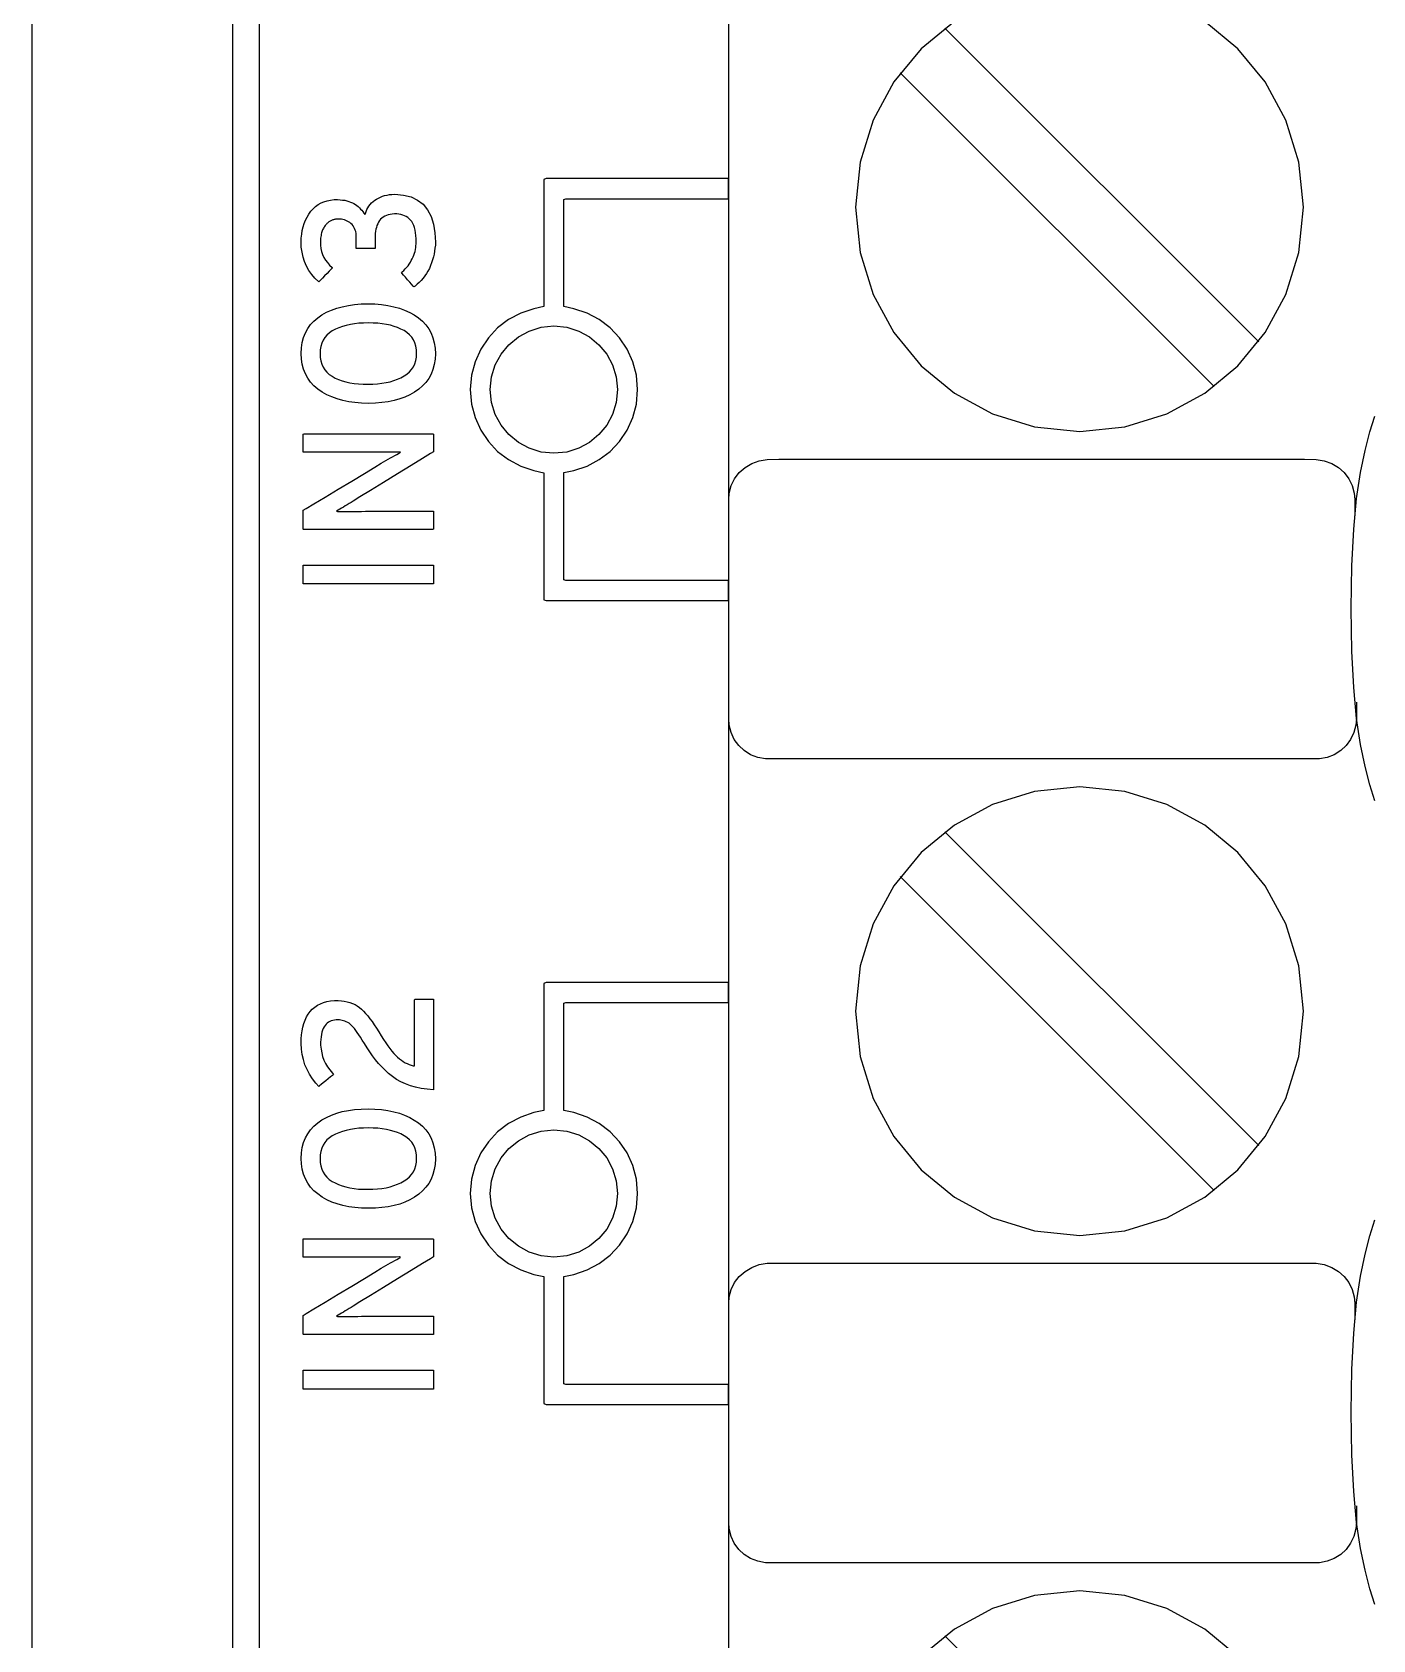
# Model space of a CAD drawing. Extents: x 1 to 47.7, y 0.2 to 33.5.
# Drawn here: x 31.599 to 32.6, y 10.218 to 11.418 of the extents above; entities that cross this region are included whole.
import ezdxf

# ---------------------------------------------------------------- set-up
doc = ezdxf.new("R2010")
doc.units = 0
doc.header["$MEASUREMENT"] = 0
doc.layers.add('6_0____DWG', color=7, linetype='CONTINUOUS')

msp = doc.modelspace()

# ---------------------------------------------------------------- linework, layer by layer
at = {"layer": '6_0____DWG'}
for points in [[(32.1192, 8.4885), (32.1192, 13.4655)], [(31.5991, 8.0154), (31.5991, 8.156), (31.5991, 8.2974), (31.5991, 8.4396), (31.5991, 8.5826), (31.5991, 8.7263), (31.5991, 8.8706), (31.5991, 9.0156), (31.5991, 9.1612), (31.5991, 9.4539), (31.5991, 9.7485), (31.5991, 10.0447), (31.5991, 10.342), (31.5991, 10.6402), (31.5991, 10.939), (31.5991, 11.5369), (31.5991, 11.8353), (31.5991, 12.133), (31.5991, 12.4295)], [(31.7488, 12.2202), (31.7488, 12.1213), (31.7488, 12.0205), (31.7488, 11.9178), (31.7488, 11.8132), (31.7488, 11.7069), (31.7488, 11.5988), (31.7488, 11.4891), (31.7488, 11.3778), (31.7488, 11.2649), (31.7488, 11.1506), (31.7488, 11.0349), (31.7488, 10.9179), (31.7488, 10.7995), (31.7488, 10.68), (31.7488, 10.5593), (31.7488, 10.4376), (31.7488, 10.3148), (31.7488, 10.1911)], [(31.7688, 10.1296), (31.7688, 10.3009), (31.7688, 10.47), (31.7688, 10.6368), (31.7688, 10.8011), (31.7688, 10.9627), (31.7688, 11.1213), (31.7688, 11.2768), (31.7688, 11.429), (31.7688, 11.5038), (31.7688, 11.5777), (31.7688, 11.6506), (31.7688, 11.7226), (31.7688, 11.7936), (31.7688, 11.8636), (31.7688, 11.9326), (31.7688, 12.0005), (31.7688, 12.0673), (31.7688, 12.1331), (31.7688, 12.1977)], [(32.2878, 11.4263), (32.263, 11.4059), (32.2425, 11.3811), (32.2271, 11.3527), (32.2173, 11.3213), (32.2139, 11.2876), (32.2173, 11.2538), (32.2271, 11.2224), (32.2425, 11.194), (32.263, 11.1692), (32.2878, 11.1488), (32.3162, 11.1333), (32.3476, 11.1236), (32.3813, 11.1202), (32.415, 11.1236), (32.4464, 11.1333), (32.4748, 11.1488), (32.4995, 11.1692), (32.5199, 11.194), (32.5353, 11.2224), (32.545, 11.2538), (32.5484, 11.2876), (32.545, 11.3213), (32.5353, 11.3527), (32.5199, 11.3811), (32.4995, 11.4059), (32.4748, 11.4263)], [(32.515, 11.1872), (32.2807, 11.4214)], [(32.4816, 11.1538), (32.2473, 11.388)], [(32.6018, 10.8446), (32.598, 10.8564), (32.5944, 10.8702), (32.591, 10.8866), (32.5881, 10.906), (32.5859, 10.9291), (32.5844, 10.9563), (32.5839, 10.9882), (32.5844, 11.02), (32.5859, 11.0472), (32.5881, 11.0703), (32.591, 11.0897), (32.5944, 11.1061), (32.598, 11.1199), (32.6018, 11.1317)], [(32.1192, 11.0572), (32.1192, 11.0577), (32.1192, 11.059), (32.1192, 11.0609), (32.1192, 11.0631), (32.1192, 11.0653), (32.1192, 11.0673), (32.1192, 11.0688), (32.1192, 11.0695), (32.1195, 11.0743), (32.1211, 11.0799), (32.1236, 11.085), (32.1271, 11.0895), (32.1314, 11.0933), (32.1364, 11.0963), (32.1419, 11.0984), (32.148, 11.0994), (32.1567, 11.0995), (32.1907, 11.0995), (32.2468, 11.0995), (32.3161, 11.0995), (32.3898, 11.0995), (32.4591, 11.0995), (32.5152, 11.0995), (32.5492, 11.0995), (32.5579, 11.0994), (32.5639, 11.0984), (32.5695, 11.0963), (32.5745, 11.0933), (32.5787, 11.0895), (32.5822, 11.085), (32.5848, 11.0799), (32.5863, 11.0743), (32.5867, 11.0695), (32.5867, 11.0688), (32.5867, 11.0673), (32.5867, 11.0653), (32.5867, 11.0631), (32.5867, 11.0609), (32.5867, 11.059), (32.5867, 11.0577), (32.5867, 11.0572)], [(31.8987, 11.0064), (31.8015, 11.0064), (31.8015, 11.0205), (31.8987, 11.0205), (31.8987, 11.0064)], [(32.5879, 10.9182), (32.5879, 10.9177), (32.5879, 10.9163), (32.5879, 10.9144), (32.5879, 10.9122), (32.5879, 10.91), (32.5879, 10.908), (32.5879, 10.9065), (32.5879, 10.9058), (32.5875, 10.9011), (32.586, 10.8955), (32.5836, 10.8904), (32.5803, 10.8858), (32.5762, 10.882), (32.5714, 10.879), (32.5661, 10.8769), (32.5604, 10.8759), (32.5518, 10.8758), (32.5174, 10.8758), (32.4607, 10.8758), (32.3907, 10.8758), (32.3163, 10.8758), (32.2463, 10.8758), (32.1896, 10.8758), (32.1553, 10.8758), (32.1466, 10.8759), (32.1409, 10.8769), (32.1356, 10.879), (32.1308, 10.882), (32.1267, 10.8858), (32.1234, 10.8904), (32.121, 10.8955), (32.1195, 10.9011), (32.1192, 10.9058), (32.1192, 10.9065), (32.1192, 10.908), (32.1192, 10.91), (32.1192, 10.9122), (32.1192, 10.9144), (32.1192, 10.9163), (32.1192, 10.9177), (32.1192, 10.9182)], [(32.515, 10.5872), (32.2807, 10.8214)], [(32.4816, 10.5538), (32.2473, 10.788)], [(32.6018, 10.2446), (32.598, 10.2564), (32.5944, 10.2702), (32.591, 10.2866), (32.5881, 10.306), (32.5859, 10.3291), (32.5844, 10.3563), (32.5839, 10.3882), (32.5844, 10.42), (32.5859, 10.4472), (32.5881, 10.4703), (32.591, 10.4897), (32.5944, 10.5061), (32.598, 10.5199), (32.6018, 10.5317)], [(32.1192, 10.4572), (32.1192, 10.4577), (32.1192, 10.459), (32.1192, 10.4609), (32.1192, 10.4631), (32.1192, 10.4654), (32.1192, 10.4673), (32.1192, 10.4688), (32.1192, 10.4695), (32.1195, 10.4743), (32.1211, 10.4799), (32.1236, 10.485), (32.1271, 10.4895), (32.1314, 10.4933), (32.1364, 10.4963), (32.1419, 10.4984), (32.148, 10.4994), (32.1567, 10.4995), (32.1907, 10.4995), (32.2468, 10.4995), (32.3161, 10.4995), (32.3898, 10.4995), (32.4591, 10.4995), (32.5152, 10.4995), (32.5492, 10.4995), (32.5579, 10.4994), (32.5639, 10.4984), (32.5695, 10.4963), (32.5745, 10.4933), (32.5787, 10.4895), (32.5822, 10.485), (32.5848, 10.4799), (32.5863, 10.4743), (32.5867, 10.4695), (32.5867, 10.4688), (32.5867, 10.4673), (32.5867, 10.4654), (32.5867, 10.4631), (32.5867, 10.4609), (32.5867, 10.459), (32.5867, 10.4577), (32.5867, 10.4572)], [(31.8987, 10.4055), (31.8015, 10.4055), (31.8015, 10.4196), (31.8987, 10.4196), (31.8987, 10.4055)], [(32.5879, 10.3182), (32.5879, 10.3177), (32.5879, 10.3163), (32.5879, 10.3144), (32.5879, 10.3122), (32.5879, 10.31), (32.5879, 10.308), (32.5879, 10.3065), (32.5879, 10.3058), (32.5875, 10.3011), (32.586, 10.2955), (32.5836, 10.2904), (32.5803, 10.2858), (32.5762, 10.282), (32.5714, 10.279), (32.5661, 10.2769), (32.5604, 10.2759), (32.5518, 10.2758), (32.5174, 10.2758), (32.4607, 10.2758), (32.3907, 10.2758), (32.3163, 10.2758), (32.2463, 10.2758), (32.1896, 10.2758), (32.1553, 10.2758), (32.1466, 10.2759), (32.1409, 10.2769), (32.1356, 10.279), (32.1308, 10.282), (32.1267, 10.2858), (32.1234, 10.2904), (32.121, 10.2955), (32.1195, 10.3011), (32.1192, 10.3058), (32.1192, 10.3065), (32.1192, 10.308), (32.1192, 10.31), (32.1192, 10.3122), (32.1192, 10.3144), (32.1192, 10.3163), (32.1192, 10.3177), (32.1192, 10.3182)], [(32.4995, 10.2059), (32.4748, 10.2263), (32.4464, 10.2417), (32.415, 10.2515), (32.3813, 10.2549), (32.3476, 10.2515), (32.3162, 10.2417), (32.2878, 10.2263), (32.263, 10.2059)], [(32.515, 9.9872), (32.2807, 10.2214)]]:
    msp.add_lwpolyline(points, dxfattribs=at)
for points in [[(31.9262, 11.1515), (31.9271, 11.1407), (31.9298, 11.1306), (31.9341, 11.1213), (31.9398, 11.1128), (31.9467, 11.1054), (31.9548, 11.0992), (31.9639, 11.0944), (31.9738, 11.0911), (31.9812, 11.0894), (31.9812, 11.0841), (31.9812, 11.0734), (31.9812, 11.0592), (31.9812, 11.043), (31.9812, 11.0268), (31.9812, 11.0121), (31.9812, 11.0009), (31.9812, 10.9946), (31.9829, 10.994), (31.993, 10.994), (32.0101, 10.994), (32.0317, 10.994), (32.0552, 10.994), (32.0782, 10.994), (32.0982, 10.994), (32.1126, 10.994), (32.119, 10.994), (32.1191, 10.9944), (32.1191, 10.9957), (32.1191, 10.9978), (32.1191, 11.0002), (32.1191, 11.0028), (32.1191, 11.0052), (32.1191, 11.0072), (32.1191, 11.0086), (32.119, 11.009), (32.1133, 11.009), (32.1005, 11.009), (32.0827, 11.009), (32.0622, 11.009), (32.0412, 11.009), (32.022, 11.009), (32.0068, 11.009), (31.9977, 11.009), (31.9962, 11.0095), (31.9962, 11.0148), (31.9962, 11.0243), (31.9962, 11.0366), (31.9962, 11.0503), (31.9962, 11.064), (31.9962, 11.076), (31.9962, 11.085), (31.9962, 11.0895), (32.0037, 11.0911), (32.0135, 11.0944), (32.0226, 11.0992), (32.0307, 11.1054), (32.0376, 11.1128), (32.0433, 11.1213), (32.0476, 11.1306), (32.0503, 11.1407), (32.0512, 11.1515), (32.0503, 11.1622), (32.0476, 11.1723), (32.0433, 11.1817), (32.0376, 11.1901), (32.0307, 11.1975), (32.0226, 11.2037), (32.0135, 11.2085), (32.0037, 11.2119), (31.9962, 11.2135), (31.9962, 11.218), (31.9962, 11.227), (31.9962, 11.239), (31.9962, 11.2526), (31.9962, 11.2663), (31.9962, 11.2787), (31.9962, 11.2882), (31.9962, 11.2934), (31.9977, 11.294), (32.0068, 11.294), (32.022, 11.294), (32.0412, 11.294), (32.0622, 11.294), (32.0827, 11.294), (32.1005, 11.294), (32.1133, 11.294), (32.119, 11.294), (32.1191, 11.2944), (32.1191, 11.2957), (32.1191, 11.2978), (32.1191, 11.3002), (32.1191, 11.3028), (32.1191, 11.3052), (32.1191, 11.3072), (32.1191, 11.3086), (32.119, 11.309), (32.1126, 11.309), (32.0982, 11.309), (32.0782, 11.309), (32.0552, 11.309), (32.0317, 11.309), (32.0101, 11.309), (31.993, 11.309), (31.9829, 11.309), (31.9812, 11.3083), (31.9812, 11.3021), (31.9812, 11.2908), (31.9812, 11.2762), (31.9812, 11.2599), (31.9812, 11.2438), (31.9812, 11.2295), (31.9812, 11.2189), (31.9812, 11.2135), (31.9738, 11.2119), (31.9639, 11.2085), (31.9548, 11.2037), (31.9467, 11.1975), (31.9398, 11.1901), (31.9341, 11.1817), (31.9298, 11.1723), (31.9271, 11.1622)], [(31.8698, 11.2973), (31.8763, 11.2967), (31.882, 11.2953), (31.8869, 11.293), (31.891, 11.2898), (31.8944, 11.2858), (31.897, 11.2808), (31.8989, 11.275), (31.8999, 11.2684), (31.9003, 11.2616), (31.9002, 11.2594), (31.8999, 11.2571), (31.8996, 11.2549), (31.8992, 11.2527), (31.8987, 11.2505), (31.8981, 11.2483), (31.8974, 11.2462), (31.8966, 11.2441), (31.8957, 11.242), (31.8946, 11.24), (31.8935, 11.2381), (31.8923, 11.2363), (31.891, 11.2346), (31.8897, 11.233), (31.8882, 11.2315), (31.8867, 11.2301), (31.8851, 11.2288), (31.8841, 11.2281), (31.8835, 11.2288), (31.8824, 11.2301), (31.881, 11.2317), (31.8794, 11.2335), (31.8779, 11.2353), (31.8765, 11.2369), (31.8754, 11.2381), (31.8748, 11.2388), (31.8755, 11.2395), (31.8766, 11.2405), (31.8777, 11.2416), (31.8788, 11.2428), (31.8798, 11.244), (31.8807, 11.2452), (31.8815, 11.2465), (31.8822, 11.2478), (31.8829, 11.2491), (31.8835, 11.2505), (31.8841, 11.2519), (31.8846, 11.2533), (31.885, 11.2547), (31.8853, 11.2561), (31.8855, 11.2575), (31.8857, 11.2589), (31.8858, 11.2604), (31.8859, 11.2618), (31.8859, 11.2641), (31.8857, 11.2664), (31.8854, 11.2686), (31.8851, 11.2706), (31.8846, 11.2724), (31.884, 11.2741), (31.8833, 11.2756), (31.8825, 11.2769), (31.8816, 11.278), (31.8806, 11.279), (31.8795, 11.2799), (31.8783, 11.2806), (31.8771, 11.2813), (31.8758, 11.2818), (31.8744, 11.2822), (31.8729, 11.2824), (31.8713, 11.2826), (31.8696, 11.2826), (31.868, 11.2825), (31.8664, 11.2823), (31.865, 11.282), (31.8636, 11.2815), (31.8624, 11.281), (31.8613, 11.2803), (31.8602, 11.2795), (31.8593, 11.2786), (31.8585, 11.2776), (31.8578, 11.2765), (31.8571, 11.2753), (31.8566, 11.274), (31.8562, 11.2726), (31.8558, 11.2712), (31.8555, 11.2697), (31.8553, 11.2681), (31.8553, 11.2665), (31.8552, 11.2655), (31.8552, 11.2649), (31.8552, 11.2639), (31.8552, 11.2626), (31.8552, 11.2611), (31.8552, 11.2597), (31.8552, 11.2583), (31.8552, 11.2573), (31.8552, 11.2568), (31.8551, 11.2567), (31.8541, 11.2567), (31.8524, 11.2567), (31.8502, 11.2567), (31.8478, 11.2567), (31.8455, 11.2567), (31.8435, 11.2567), (31.8419, 11.2567), (31.8412, 11.2567), (31.8411, 11.2569), (31.8411, 11.2576), (31.8411, 11.2587), (31.8411, 11.26), (31.8411, 11.2615), (31.8411, 11.2629), (31.8411, 11.2641), (31.8411, 11.265), (31.8411, 11.2654), (31.8411, 11.2667), (31.841, 11.2681), (31.8407, 11.2694), (31.8404, 11.2706), (31.8399, 11.2718), (31.8394, 11.2728), (31.8387, 11.2738), (31.838, 11.2747), (31.8371, 11.2755), (31.8362, 11.2762), (31.8353, 11.2768), (31.8343, 11.2773), (31.8333, 11.2777), (31.8323, 11.2781), (31.8312, 11.2784), (31.83, 11.2786), (31.8288, 11.2787), (31.8277, 11.2787), (31.8272, 11.2787), (31.8267, 11.2787), (31.8262, 11.2786), (31.8257, 11.2786), (31.8252, 11.2785), (31.8247, 11.2784), (31.8242, 11.2783), (31.8237, 11.2782), (31.8231, 11.278), (31.8226, 11.2778), (31.8221, 11.2775), (31.8216, 11.2772), (31.8211, 11.2769), (31.8206, 11.2766), (31.8201, 11.2762), (31.8197, 11.2758), (31.8192, 11.2754), (31.8188, 11.2749), (31.8183, 11.2744), (31.8179, 11.2739), (31.8175, 11.2733), (31.8171, 11.2727), (31.8167, 11.2721), (31.8163, 11.2714), (31.816, 11.2708), (31.8157, 11.27), (31.8154, 11.2692), (31.8152, 11.2684), (31.815, 11.2675), (31.8148, 11.2666), (31.8146, 11.2656), (31.8145, 11.2646), (31.8144, 11.2636), (31.8144, 11.2624), (31.8143, 11.2613), (31.8144, 11.2592), (31.8147, 11.2569), (31.8152, 11.2546), (31.816, 11.2524), (31.817, 11.2502), (31.8182, 11.2482), (31.8196, 11.2463), (31.8212, 11.2444), (31.8231, 11.2426), (31.8231, 11.2421), (31.8222, 11.2412), (31.8209, 11.2398), (31.8193, 11.2381), (31.8175, 11.2364), (31.8159, 11.2347), (31.8145, 11.2332), (31.8135, 11.2322), (31.8131, 11.2319), (31.8103, 11.2346), (31.8079, 11.2375), (31.8058, 11.2405), (31.804, 11.2436), (31.8025, 11.247), (31.8014, 11.2504), (31.8006, 11.2541), (31.8001, 11.2578), (31.8, 11.2616), (31.8001, 11.2646), (31.8004, 11.2675), (31.8008, 11.2703), (31.8015, 11.273), (31.8023, 11.2756), (31.8032, 11.278), (31.8044, 11.2803), (31.8057, 11.2825), (31.8072, 11.2846), (31.8089, 11.2865), (31.8107, 11.2881), (31.8126, 11.2896), (31.8148, 11.2908), (31.817, 11.2917), (31.8195, 11.2925), (31.822, 11.293), (31.8247, 11.2933), (31.8272, 11.2933), (31.829, 11.2932), (31.8308, 11.293), (31.8325, 11.2928), (31.834, 11.2924), (31.8355, 11.292), (31.8369, 11.2915), (31.8382, 11.291), (31.8394, 11.2904), (31.8405, 11.2897), (31.8415, 11.2889), (31.8426, 11.2881), (31.8435, 11.2872), (31.8444, 11.2863), (31.8452, 11.2854), (31.846, 11.2844), (31.8467, 11.2833), (31.8474, 11.2822), (31.8479, 11.283), (31.8485, 11.2845), (31.8491, 11.2859), (31.8498, 11.2872), (31.8506, 11.2885), (31.8516, 11.2896), (31.8526, 11.2908), (31.8537, 11.2918), (31.8549, 11.2928), (31.8562, 11.2937), (31.8576, 11.2945), (31.8591, 11.2952), (31.8607, 11.2958), (31.8623, 11.2963), (31.8641, 11.2967), (31.8659, 11.297), (31.8678, 11.2972)], [(31.8499, 11.2155), (31.8551, 11.2154), (31.86, 11.215), (31.8647, 11.2143), (31.8691, 11.2134), (31.8733, 11.2122), (31.8772, 11.2108), (31.881, 11.2091), (31.8844, 11.2072), (31.8877, 11.205), (31.8906, 11.2025), (31.8931, 11.1998), (31.8952, 11.1968), (31.897, 11.1936), (31.8983, 11.1901), (31.8994, 11.1864), (31.9, 11.1824), (31.9003, 11.1782), (31.9, 11.1741), (31.8994, 11.1702), (31.8984, 11.1665), (31.897, 11.1631), (31.8952, 11.1599), (31.8931, 11.1569), (31.8906, 11.1542), (31.8878, 11.1518), (31.8846, 11.1496), (31.8812, 11.1476), (31.8775, 11.1459), (31.8736, 11.1445), (31.8694, 11.1433), (31.865, 11.1424), (31.8603, 11.1418), (31.8554, 11.1414), (31.8502, 11.1412), (31.8451, 11.1414), (31.8401, 11.1418), (31.8355, 11.1424), (31.831, 11.1434), (31.8268, 11.1445), (31.8229, 11.146), (31.8191, 11.1477), (31.8157, 11.1497), (31.8124, 11.1519), (31.8095, 11.1544), (31.807, 11.1571), (31.8049, 11.1601), (31.8031, 11.1633), (31.8018, 11.1667), (31.8008, 11.1704), (31.8002, 11.1743), (31.8, 11.1785), (31.8002, 11.1827), (31.8008, 11.1867), (31.8018, 11.1904), (31.8032, 11.1938), (31.8049, 11.197), (31.807, 11.2), (31.8095, 11.2027), (31.8123, 11.2051), (31.8155, 11.2073), (31.8189, 11.2092), (31.8226, 11.2109), (31.8266, 11.2123), (31.8307, 11.2134), (31.8352, 11.2143), (31.8398, 11.215), (31.8448, 11.2154)], [(31.8502, 11.2013), (31.8466, 11.2012), (31.8431, 11.201), (31.8398, 11.2006), (31.8367, 11.2001), (31.8337, 11.1994), (31.8308, 11.1986), (31.8281, 11.1977), (31.8255, 11.1966), (31.8232, 11.1953), (31.8211, 11.1939), (31.8192, 11.1922), (31.8177, 11.1904), (31.8164, 11.1883), (31.8154, 11.1861), (31.8147, 11.1837), (31.8142, 11.1811), (31.8141, 11.1782), (31.8142, 11.1755), (31.8147, 11.1729), (31.8154, 11.1705), (31.8164, 11.1683), (31.8176, 11.1663), (31.8192, 11.1645), (31.821, 11.1628), (31.8231, 11.1614), (31.8254, 11.1601), (31.8279, 11.159), (31.8305, 11.158), (31.8334, 11.1572), (31.8364, 11.1566), (31.8395, 11.1561), (31.8428, 11.1557), (31.8463, 11.1555), (31.8499, 11.1555), (31.8535, 11.1556), (31.857, 11.1558), (31.8603, 11.1562), (31.8634, 11.1567), (31.8664, 11.1574), (31.8692, 11.1582), (31.8719, 11.1592), (31.8744, 11.1604), (31.8768, 11.1617), (31.8789, 11.1631), (31.8808, 11.1648), (31.8824, 11.1666), (31.8838, 11.1686), (31.8848, 11.1708), (31.8855, 11.1732), (31.886, 11.1758), (31.8862, 11.1785), (31.886, 11.1813), (31.8855, 11.1839), (31.8848, 11.1864), (31.8838, 11.1886), (31.8825, 11.1906), (31.8809, 11.1924), (31.879, 11.1941), (31.8769, 11.1955), (31.8745, 11.1967), (31.872, 11.1978), (31.8694, 11.1987), (31.8666, 11.1995), (31.8637, 11.2001), (31.8605, 11.2006), (31.8573, 11.201), (31.8538, 11.2012)], [(32.0362, 11.1515), (32.0352, 11.1419), (32.0325, 11.133), (32.0281, 11.1249), (32.0223, 11.1179), (32.0152, 11.1121), (32.0072, 11.1077), (31.9983, 11.1049), (31.9887, 11.104), (31.9792, 11.1049), (31.9702, 11.1077), (31.9622, 11.1121), (31.9551, 11.1179), (31.9493, 11.1249), (31.9449, 11.133), (31.9422, 11.1419), (31.9412, 11.1515), (31.9422, 11.161), (31.9449, 11.1699), (31.9493, 11.178), (31.9551, 11.185), (31.9622, 11.1909), (31.9702, 11.1952), (31.9792, 11.198), (31.9887, 11.199), (31.9983, 11.198), (32.0072, 11.1952), (32.0152, 11.1909), (32.0223, 11.185), (32.0281, 11.178), (32.0325, 11.1699), (32.0352, 11.161)], [(31.8987, 11.1051), (31.8965, 11.1037), (31.8906, 11.1001), (31.882, 11.0948), (31.872, 11.0886), (31.8615, 11.0822), (31.8518, 11.0762), (31.8439, 11.0714), (31.8389, 11.0683), (31.8373, 11.0673), (31.8358, 11.0664), (31.8343, 11.0655), (31.8329, 11.0647), (31.8315, 11.0638), (31.8301, 11.063), (31.8288, 11.0623), (31.8276, 11.0615), (31.8263, 11.0608), (31.8271, 11.0605), (31.8295, 11.0605), (31.8319, 11.0605), (31.8344, 11.0606), (31.8369, 11.0606), (31.8396, 11.0606), (31.8423, 11.0606), (31.8451, 11.0606), (31.8479, 11.0607), (31.8497, 11.0607), (31.8542, 11.0607), (31.861, 11.0607), (31.8692, 11.0607), (31.8778, 11.0607), (31.886, 11.0607), (31.8928, 11.0607), (31.8973, 11.0607), (31.8987, 11.0607), (31.8987, 11.06), (31.8987, 11.0586), (31.8987, 11.0566), (31.8987, 11.0543), (31.8987, 11.052), (31.8987, 11.0499), (31.8987, 11.0482), (31.8987, 11.0472), (31.898, 11.047), (31.8917, 11.047), (31.8803, 11.047), (31.8654, 11.047), (31.8489, 11.047), (31.8326, 11.047), (31.8181, 11.047), (31.8072, 11.047), (31.8018, 11.047), (31.8015, 11.0473), (31.8015, 11.0484), (31.8015, 11.0503), (31.8015, 11.0526), (31.8015, 11.0551), (31.8015, 11.0574), (31.8015, 11.0594), (31.8015, 11.0608), (31.8015, 11.0614), (31.8037, 11.0627), (31.8095, 11.0662), (31.8178, 11.0712), (31.8275, 11.0771), (31.8377, 11.0832), (31.8472, 11.0889), (31.8549, 11.0935), (31.8597, 11.0965), (31.8614, 11.0975), (31.8632, 11.0985), (31.8649, 11.0995), (31.8666, 11.1005), (31.8682, 11.1014), (31.8698, 11.1023), (31.8713, 11.1031), (31.8727, 11.1039), (31.8741, 11.1047), (31.8733, 11.1049), (31.8709, 11.1049), (31.8684, 11.1049), (31.8658, 11.1049), (31.8632, 11.1049), (31.8606, 11.1048), (31.8578, 11.1048), (31.855, 11.1048), (31.8521, 11.1048), (31.8503, 11.1048), (31.8458, 11.1048), (31.839, 11.1048), (31.8309, 11.1048), (31.8223, 11.1048), (31.8142, 11.1048), (31.8074, 11.1048), (31.8029, 11.1048), (31.8015, 11.1048), (31.8015, 11.1055), (31.8015, 11.1069), (31.8015, 11.1089), (31.8015, 11.1112), (31.8015, 11.1135), (31.8015, 11.1156), (31.8015, 11.1173), (31.8015, 11.1183), (31.8022, 11.1185), (31.8085, 11.1185), (31.82, 11.1185), (31.8348, 11.1185), (31.8513, 11.1185), (31.8677, 11.1185), (31.8822, 11.1185), (31.893, 11.1185), (31.8984, 11.1185), (31.8987, 11.1183), (31.8987, 11.1172), (31.8987, 11.1154), (31.8987, 11.1133), (31.8987, 11.111), (31.8987, 11.1088), (31.8987, 11.1069), (31.8987, 11.1056)], [(32.3813, 10.5202), (32.415, 10.5236), (32.4464, 10.5333), (32.4748, 10.5488), (32.4995, 10.5692), (32.5199, 10.594), (32.5353, 10.6224), (32.545, 10.6538), (32.5484, 10.6876), (32.545, 10.7213), (32.5353, 10.7527), (32.5199, 10.7811), (32.4995, 10.8059), (32.4748, 10.8263), (32.4464, 10.8417), (32.415, 10.8515), (32.3813, 10.8549), (32.3476, 10.8515), (32.3162, 10.8417), (32.2878, 10.8263), (32.263, 10.8059), (32.2425, 10.7811), (32.2271, 10.7527), (32.2173, 10.7213), (32.2139, 10.6876), (32.2173, 10.6538), (32.2271, 10.6224), (32.2425, 10.594), (32.263, 10.5692), (32.2878, 10.5488), (32.3162, 10.5333), (32.3476, 10.5236)], [(31.9262, 10.5514), (31.9271, 10.5407), (31.9298, 10.5306), (31.9341, 10.5213), (31.9398, 10.5128), (31.9467, 10.5054), (31.9548, 10.4992), (31.9639, 10.4944), (31.9738, 10.4911), (31.9812, 10.4894), (31.9812, 10.4841), (31.9812, 10.4734), (31.9812, 10.4591), (31.9812, 10.443), (31.9812, 10.4268), (31.9812, 10.4121), (31.9812, 10.4008), (31.9812, 10.3946), (31.9829, 10.394), (31.993, 10.394), (32.0101, 10.394), (32.0317, 10.394), (32.0552, 10.394), (32.0782, 10.394), (32.0982, 10.394), (32.1126, 10.394), (32.119, 10.394), (32.1191, 10.3944), (32.1191, 10.3957), (32.1191, 10.3977), (32.1191, 10.4002), (32.1191, 10.4027), (32.1191, 10.4052), (32.1191, 10.4072), (32.1191, 10.4086), (32.119, 10.409), (32.1133, 10.409), (32.1005, 10.409), (32.0827, 10.409), (32.0622, 10.409), (32.0412, 10.409), (32.022, 10.409), (32.0068, 10.409), (31.9977, 10.409), (31.9962, 10.4095), (31.9962, 10.4148), (31.9962, 10.4243), (31.9962, 10.4366), (31.9962, 10.4503), (31.9962, 10.4639), (31.9962, 10.476), (31.9962, 10.485), (31.9962, 10.4895), (32.0037, 10.4911), (32.0135, 10.4944), (32.0226, 10.4992), (32.0307, 10.5054), (32.0376, 10.5128), (32.0433, 10.5213), (32.0476, 10.5306), (32.0503, 10.5407), (32.0512, 10.5514), (32.0503, 10.5622), (32.0476, 10.5723), (32.0433, 10.5817), (32.0376, 10.5901), (32.0307, 10.5975), (32.0226, 10.6037), (32.0135, 10.6085), (32.0037, 10.6118), (31.9962, 10.6135), (31.9962, 10.618), (31.9962, 10.627), (31.9962, 10.639), (31.9962, 10.6526), (31.9962, 10.6663), (31.9962, 10.6786), (31.9962, 10.6882), (31.9962, 10.6934), (31.9977, 10.694), (32.0068, 10.694), (32.022, 10.694), (32.0412, 10.694), (32.0622, 10.694), (32.0827, 10.694), (32.1005, 10.694), (32.1133, 10.694), (32.119, 10.694), (32.1191, 10.6944), (32.1191, 10.6957), (32.1191, 10.6977), (32.1191, 10.7002), (32.1191, 10.7027), (32.1191, 10.7052), (32.1191, 10.7072), (32.1191, 10.7086), (32.119, 10.709), (32.1126, 10.709), (32.0982, 10.709), (32.0782, 10.709), (32.0552, 10.709), (32.0317, 10.709), (32.0101, 10.709), (31.993, 10.709), (31.9829, 10.709), (31.9812, 10.7083), (31.9812, 10.7021), (31.9812, 10.6908), (31.9812, 10.6762), (31.9812, 10.6599), (31.9812, 10.6438), (31.9812, 10.6295), (31.9812, 10.6188), (31.9812, 10.6135), (31.9738, 10.6118), (31.9639, 10.6085), (31.9548, 10.6037), (31.9467, 10.5975), (31.9398, 10.5901), (31.9341, 10.5817), (31.9298, 10.5723), (31.9271, 10.5622)], [(31.8987, 10.6289), (31.894, 10.6293), (31.8896, 10.6299), (31.8854, 10.6308), (31.8815, 10.6319), (31.8778, 10.6332), (31.8743, 10.6348), (31.8711, 10.6366), (31.8681, 10.6387), (31.8653, 10.641), (31.8627, 10.6434), (31.8602, 10.646), (31.8578, 10.6486), (31.8555, 10.6513), (31.8533, 10.6542), (31.8512, 10.6571), (31.8492, 10.6601), (31.8472, 10.6633), (31.8456, 10.666), (31.8443, 10.6681), (31.8431, 10.6699), (31.8419, 10.6716), (31.8408, 10.6732), (31.8397, 10.6746), (31.8386, 10.6758), (31.8376, 10.6769), (31.8366, 10.6778), (31.8357, 10.6785), (31.8347, 10.6791), (31.8337, 10.6796), (31.8327, 10.6801), (31.8317, 10.6804), (31.8306, 10.6807), (31.8295, 10.6809), (31.8285, 10.681), (31.8274, 10.6811), (31.826, 10.6811), (31.8248, 10.6809), (31.8236, 10.6807), (31.8225, 10.6803), (31.8214, 10.6798), (31.8204, 10.6793), (31.8195, 10.6786), (31.8186, 10.6778), (31.8179, 10.6769), (31.8171, 10.6759), (31.8165, 10.6747), (31.8159, 10.6733), (31.8155, 10.6718), (31.8151, 10.6702), (31.8148, 10.6684), (31.8146, 10.6665), (31.8145, 10.6645), (31.8145, 10.6621), (31.8148, 10.6592), (31.8153, 10.6565), (31.816, 10.6538), (31.817, 10.6511), (31.8182, 10.6486), (31.8196, 10.6461), (31.8213, 10.6437), (31.8233, 10.6413), (31.8241, 10.6402), (31.8233, 10.6396), (31.8219, 10.6385), (31.8202, 10.6371), (31.8183, 10.6356), (31.8165, 10.6341), (31.8149, 10.6327), (31.8137, 10.6318), (31.8131, 10.6313), (31.8109, 10.6338), (31.8084, 10.6371), (31.8062, 10.6405), (31.8044, 10.644), (31.8028, 10.6476), (31.8016, 10.6514), (31.8007, 10.6553), (31.8002, 10.6593), (31.8, 10.6635), (31.8001, 10.6668), (31.8003, 10.6699), (31.8007, 10.6729), (31.8013, 10.6757), (31.802, 10.6784), (31.8029, 10.6809), (31.804, 10.6832), (31.8053, 10.6853), (31.8067, 10.6873), (31.8083, 10.6891), (31.8102, 10.6906), (31.8122, 10.692), (31.8143, 10.6931), (31.8167, 10.694), (31.8192, 10.6947), (31.8219, 10.6952), (31.8248, 10.6954), (31.8276, 10.6954), (31.83, 10.6953), (31.8322, 10.695), (31.8344, 10.6946), (31.8364, 10.694), (31.8384, 10.6933), (31.8402, 10.6925), (31.8419, 10.6915), (31.8435, 10.6904), (31.845, 10.689), (31.8466, 10.6875), (31.8481, 10.6858), (31.8497, 10.684), (31.8513, 10.6819), (31.8529, 10.6798), (31.8546, 10.6774), (31.8562, 10.6749), (31.8579, 10.6721), (31.8597, 10.6692), (31.8614, 10.6665), (31.8631, 10.664), (31.8647, 10.6617), (31.8663, 10.6596), (31.8678, 10.6576), (31.8692, 10.6559), (31.8706, 10.6544), (31.872, 10.6531), (31.8734, 10.652), (31.8748, 10.6509), (31.8762, 10.6499), (31.8776, 10.6491), (31.8791, 10.6484), (31.8806, 10.6477), (31.8821, 10.6472), (31.8836, 10.6468), (31.8846, 10.6468), (31.8846, 10.6497), (31.8846, 10.6553), (31.8846, 10.6627), (31.8846, 10.671), (31.8846, 10.6794), (31.8846, 10.687), (31.8846, 10.6928), (31.8846, 10.6961), (31.8848, 10.6964), (31.8858, 10.6964), (31.8875, 10.6964), (31.8897, 10.6964), (31.8921, 10.6964), (31.8944, 10.6964), (31.8965, 10.6964), (31.898, 10.6964), (31.8987, 10.6964), (31.8987, 10.6949), (31.8987, 10.6892), (31.8987, 10.6804), (31.8987, 10.6697), (31.8987, 10.6582), (31.8987, 10.6472), (31.8987, 10.6378), (31.8987, 10.6313)], [(31.8499, 10.6146), (31.8551, 10.6145), (31.86, 10.6141), (31.8647, 10.6135), (31.8691, 10.6125), (31.8733, 10.6114), (31.8772, 10.6099), (31.881, 10.6082), (31.8844, 10.6063), (31.8877, 10.6041), (31.8906, 10.6016), (31.8931, 10.5989), (31.8952, 10.5959), (31.897, 10.5927), (31.8983, 10.5892), (31.8994, 10.5855), (31.9, 10.5816), (31.9003, 10.5774), (31.9, 10.5732), (31.8994, 10.5693), (31.8984, 10.5656), (31.897, 10.5622), (31.8952, 10.559), (31.8931, 10.5561), (31.8906, 10.5534), (31.8878, 10.5509), (31.8846, 10.5487), (31.8812, 10.5468), (31.8775, 10.5451), (31.8736, 10.5436), (31.8694, 10.5425), (31.865, 10.5415), (31.8603, 10.5409), (31.8554, 10.5405), (31.8502, 10.5404), (31.8451, 10.5405), (31.8401, 10.5409), (31.8355, 10.5416), (31.831, 10.5425), (31.8268, 10.5437), (31.8229, 10.5451), (31.8191, 10.5468), (31.8157, 10.5488), (31.8124, 10.5511), (31.8095, 10.5535), (31.807, 10.5563), (31.8049, 10.5592), (31.8031, 10.5624), (31.8018, 10.5659), (31.8008, 10.5695), (31.8002, 10.5735), (31.8, 10.5776), (31.8002, 10.5818), (31.8008, 10.5858), (31.8018, 10.5895), (31.8032, 10.5929), (31.8049, 10.5961), (31.807, 10.5991), (31.8095, 10.6018), (31.8123, 10.6042), (31.8155, 10.6064), (31.8189, 10.6083), (31.8226, 10.61), (31.8266, 10.6114), (31.8307, 10.6126), (31.8352, 10.6135), (31.8398, 10.6141), (31.8448, 10.6145)], [(31.8502, 10.6004), (31.8466, 10.6003), (31.8431, 10.6001), (31.8398, 10.5997), (31.8367, 10.5992), (31.8337, 10.5986), (31.8308, 10.5978), (31.8281, 10.5968), (31.8255, 10.5957), (31.8232, 10.5945), (31.8211, 10.593), (31.8192, 10.5914), (31.8177, 10.5895), (31.8164, 10.5875), (31.8154, 10.5852), (31.8147, 10.5828), (31.8142, 10.5802), (31.8141, 10.5774), (31.8142, 10.5746), (31.8147, 10.572), (31.8154, 10.5696), (31.8164, 10.5674), (31.8176, 10.5654), (31.8192, 10.5636), (31.821, 10.562), (31.8231, 10.5605), (31.8254, 10.5593), (31.8279, 10.5581), (31.8305, 10.5572), (31.8334, 10.5564), (31.8364, 10.5557), (31.8395, 10.5552), (31.8428, 10.5548), (31.8463, 10.5546), (31.8499, 10.5546), (31.8535, 10.5547), (31.857, 10.5549), (31.8603, 10.5553), (31.8634, 10.5558), (31.8664, 10.5565), (31.8692, 10.5574), (31.8719, 10.5584), (31.8744, 10.5595), (31.8768, 10.5608), (31.8789, 10.5622), (31.8808, 10.5639), (31.8824, 10.5657), (31.8838, 10.5677), (31.8848, 10.5699), (31.8855, 10.5723), (31.886, 10.5749), (31.8862, 10.5776), (31.886, 10.5804), (31.8855, 10.5831), (31.8848, 10.5855), (31.8838, 10.5877), (31.8825, 10.5897), (31.8809, 10.5916), (31.879, 10.5932), (31.8769, 10.5946), (31.8745, 10.5959), (31.872, 10.5969), (31.8694, 10.5978), (31.8666, 10.5986), (31.8637, 10.5993), (31.8605, 10.5998), (31.8573, 10.6001), (31.8538, 10.6003)], [(32.0362, 10.5514), (32.0352, 10.5419), (32.0325, 10.533), (32.0281, 10.5249), (32.0223, 10.5179), (32.0152, 10.5121), (32.0072, 10.5077), (31.9983, 10.5049), (31.9887, 10.504), (31.9792, 10.5049), (31.9702, 10.5077), (31.9622, 10.5121), (31.9551, 10.5179), (31.9493, 10.5249), (31.9449, 10.533), (31.9422, 10.5419), (31.9412, 10.5514), (31.9422, 10.561), (31.9449, 10.5699), (31.9493, 10.578), (31.9551, 10.585), (31.9622, 10.5908), (31.9702, 10.5952), (31.9792, 10.598), (31.9887, 10.599), (31.9983, 10.598), (32.0072, 10.5952), (32.0152, 10.5908), (32.0223, 10.585), (32.0281, 10.578), (32.0325, 10.5699), (32.0352, 10.561)], [(31.8987, 10.5042), (31.8965, 10.5028), (31.8906, 10.4992), (31.882, 10.4939), (31.872, 10.4878), (31.8615, 10.4813), (31.8518, 10.4754), (31.8439, 10.4705), (31.8389, 10.4674), (31.8373, 10.4664), (31.8358, 10.4655), (31.8343, 10.4646), (31.8329, 10.4638), (31.8315, 10.463), (31.8301, 10.4622), (31.8288, 10.4614), (31.8276, 10.4607), (31.8263, 10.46), (31.8271, 10.4597), (31.8295, 10.4597), (31.8319, 10.4597), (31.8344, 10.4597), (31.8369, 10.4597), (31.8396, 10.4597), (31.8423, 10.4597), (31.8451, 10.4598), (31.8479, 10.4598), (31.8497, 10.4598), (31.8542, 10.4598), (31.861, 10.4598), (31.8692, 10.4598), (31.8778, 10.4598), (31.886, 10.4598), (31.8928, 10.4598), (31.8973, 10.4598), (31.8987, 10.4598), (31.8987, 10.4592), (31.8987, 10.4577), (31.8987, 10.4557), (31.8987, 10.4535), (31.8987, 10.4511), (31.8987, 10.449), (31.8987, 10.4473), (31.8987, 10.4463), (31.898, 10.4461), (31.8917, 10.4461), (31.8803, 10.4461), (31.8654, 10.4461), (31.8489, 10.4461), (31.8326, 10.4461), (31.8181, 10.4461), (31.8072, 10.4461), (31.8018, 10.4461), (31.8015, 10.4464), (31.8015, 10.4476), (31.8015, 10.4494), (31.8015, 10.4517), (31.8015, 10.4542), (31.8015, 10.4566), (31.8015, 10.4586), (31.8015, 10.46), (31.8015, 10.4605), (31.8037, 10.4618), (31.8095, 10.4653), (31.8178, 10.4703), (31.8275, 10.4762), (31.8377, 10.4823), (31.8472, 10.488), (31.8549, 10.4927), (31.8597, 10.4956), (31.8614, 10.4966), (31.8632, 10.4976), (31.8649, 10.4986), (31.8666, 10.4996), (31.8682, 10.5005), (31.8698, 10.5014), (31.8713, 10.5022), (31.8727, 10.503), (31.8741, 10.5038), (31.8733, 10.5041), (31.8709, 10.504), (31.8684, 10.504), (31.8658, 10.504), (31.8632, 10.504), (31.8606, 10.504), (31.8578, 10.504), (31.855, 10.504), (31.8521, 10.504), (31.8503, 10.504), (31.8458, 10.504), (31.839, 10.504), (31.8309, 10.504), (31.8223, 10.504), (31.8142, 10.504), (31.8074, 10.504), (31.8029, 10.504), (31.8015, 10.504), (31.8015, 10.5046), (31.8015, 10.506), (31.8015, 10.508), (31.8015, 10.5103), (31.8015, 10.5126), (31.8015, 10.5148), (31.8015, 10.5165), (31.8015, 10.5175), (31.8022, 10.5176), (31.8085, 10.5176), (31.82, 10.5176), (31.8348, 10.5176), (31.8513, 10.5176), (31.8677, 10.5176), (31.8822, 10.5176), (31.893, 10.5176), (31.8984, 10.5176), (31.8987, 10.5174), (31.8987, 10.5163), (31.8987, 10.5145), (31.8987, 10.5124), (31.8987, 10.5101), (31.8987, 10.5079), (31.8987, 10.506), (31.8987, 10.5047)]]:
    msp.add_lwpolyline(points, close=True, dxfattribs=at)

doc.saveas('drawing.dxf')
